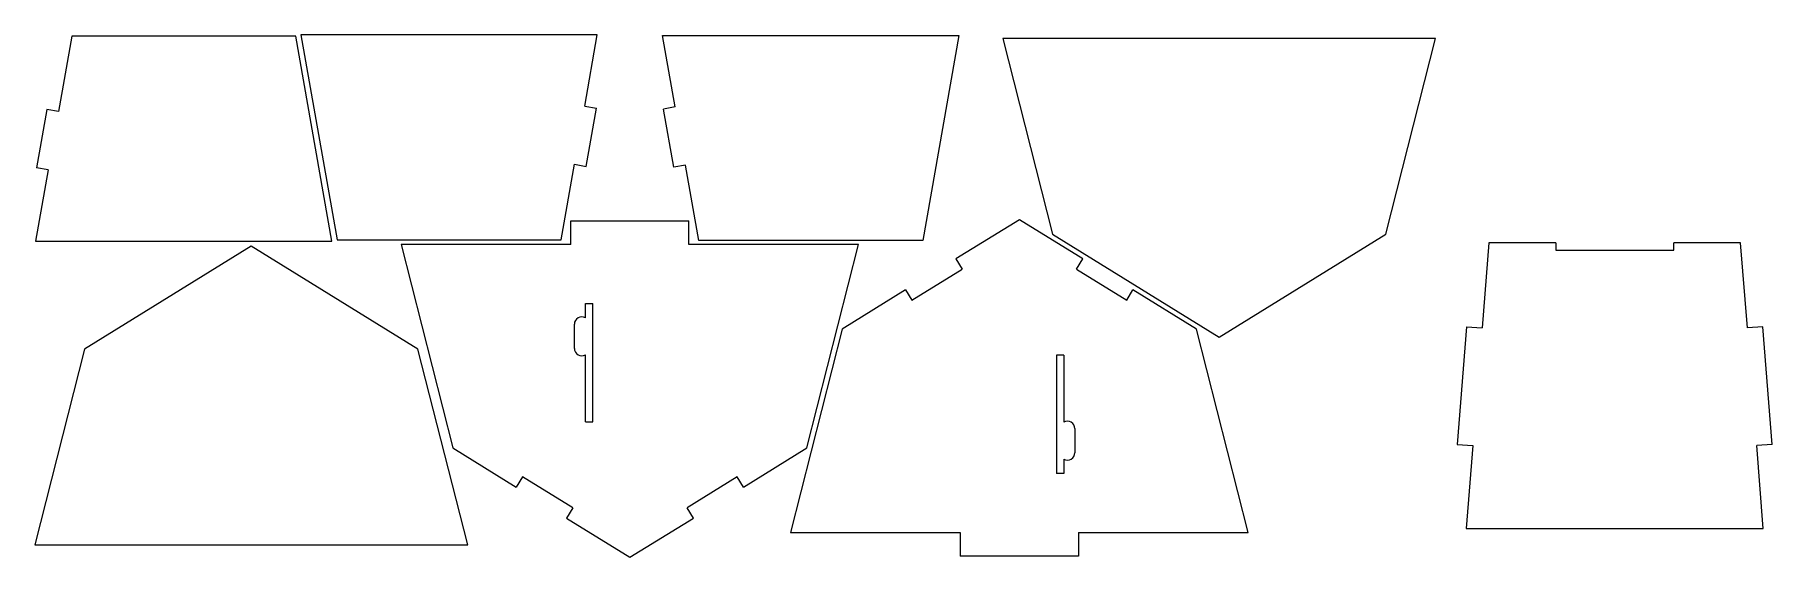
# Paper-space layout 'Sheet3' of a CAD drawing. Header units: inches. Extents: x 0.2 to 29.6, y 0.1 to 8.9.
import ezdxf

# ---------------------------------------------------------------- set-up
doc = ezdxf.new("R2010")
doc.units = ezdxf.units.IN
doc.header["$MEASUREMENT"] = 0

psp = doc.layouts.new('Sheet3')

# ---------------------------------------------------------------- linework, layer by layer
at = {"color": 1, "linetype": 'Continuous', "lineweight": 15}
for p, q in [((0.829, 8.888), (0.604, 7.609)), ((4.625, 8.888), (0.829, 8.888)), ((5.237, 5.415), (4.625, 8.888)), ((4.713, 8.911), (5.326, 5.438)), ((9.733, 8.911), (4.713, 8.911)), ((9.52, 7.702), (9.733, 8.911)), ((11.053, 7.688), (10.84, 8.897)), ((10.84, 8.897), (15.86, 8.897)), ((15.86, 8.897), (15.248, 5.424)), ((16.602, 8.847), (17.444, 5.532)), ((23.936, 8.847), (16.602, 8.847)), ((23.094, 5.532), (23.936, 8.847)), ((9.52, 7.702), (9.719, 7.667)), ((9.545, 6.682), (9.719, 7.667)), ((11.053, 7.688), (10.855, 7.653)), ((0.405, 7.644), (0.231, 6.659)), ((0.604, 7.609), (0.405, 7.644)), ((11.028, 6.668), (10.855, 7.653)), ((0.43, 6.624), (0.217, 5.415)), ((0.43, 6.624), (0.231, 6.659)), ((9.121, 5.438), (9.347, 6.717)), ((9.347, 6.717), (9.545, 6.682)), ((11.227, 6.703), (11.028, 6.668)), ((11.452, 5.424), (11.227, 6.703)), ((9.285, 5.356), (9.285, 5.759)), ((9.285, 5.759), (11.285, 5.759)), ((11.285, 5.356), (11.285, 5.759)), ((16.883, 5.778), (15.808, 5.113)), ((17.957, 5.113), (16.883, 5.778)), ((0.217, 5.415), (5.237, 5.415)), ((3.869, 5.33), (1.045, 3.584)), ((6.694, 3.584), (3.869, 5.33)), ((5.326, 5.438), (9.121, 5.438)), ((9.285, 5.356), (6.41, 5.356)), ((6.41, 5.356), (7.285, 1.913)), ((14.16, 5.356), (11.285, 5.356)), ((15.248, 5.424), (11.452, 5.424)), ((13.285, 1.913), (14.16, 5.356)), ((17.444, 5.532), (20.269, 3.787)), ((20.269, 3.787), (23.094, 5.532)), ((24.837, 5.387), (24.722, 3.943)), ((25.97, 5.387), (24.837, 5.387)), ((25.97, 5.387), (25.97, 5.262)), ((27.97, 5.262), (27.97, 5.387)), ((29.103, 5.387), (27.97, 5.387)), ((29.217, 3.943), (29.103, 5.387)), ((15.808, 5.113), (15.914, 4.942)), ((17.852, 4.942), (17.957, 5.113)), ((25.97, 5.262), (27.97, 5.262)), ((15.063, 4.416), (15.914, 4.942)), ((17.852, 4.942), (18.702, 4.416)), ((14.957, 4.588), (13.883, 3.923)), ((14.957, 4.588), (15.063, 4.416)), ((18.702, 4.416), (18.808, 4.588)), ((19.883, 3.923), (18.808, 4.588)), ((9.531, 4.356), (9.656, 4.356)), ((9.531, 4.115), (9.531, 4.356)), ((9.656, 2.356), (9.656, 4.356)), ((9.344, 3.598), (9.344, 4.007)), ((13.883, 3.923), (13.008, 0.48)), ((20.758, 0.48), (19.883, 3.923)), ((24.459, 3.964), (24.301, 1.97)), ((24.459, 3.964), (24.722, 3.943)), ((29.48, 3.964), (29.217, 3.943)), ((29.638, 1.97), (29.48, 3.964)), ((1.045, 3.584), (0.202, 0.269)), ((7.537, 0.269), (6.694, 3.584)), ((9.531, 2.356), (9.531, 3.49)), ((17.636, 3.48), (17.511, 3.48)), ((17.511, 3.48), (17.511, 1.48)), ((17.636, 3.48), (17.636, 2.346)), ((9.531, 2.356), (9.656, 2.356)), ((17.824, 2.238), (17.824, 1.83)), ((7.285, 1.913), (8.36, 1.249)), ((12.21, 1.249), (13.285, 1.913)), ((24.301, 1.97), (24.565, 1.95)), ((24.565, 1.95), (24.453, 0.547)), ((29.638, 1.97), (29.375, 1.95)), ((29.486, 0.547), (29.375, 1.95)), ((17.636, 1.48), (17.511, 1.48)), ((17.636, 1.721), (17.636, 1.48)), ((8.466, 1.42), (8.36, 1.249)), ((9.316, 0.895), (8.466, 1.42)), ((12.104, 1.42), (11.254, 0.895)), ((12.21, 1.249), (12.104, 1.42)), ((9.316, 0.895), (9.21, 0.723)), ((11.36, 0.723), (11.254, 0.895)), ((9.21, 0.723), (10.285, 0.059)), ((10.285, 0.059), (11.36, 0.723)), ((13.008, 0.48), (15.883, 0.48)), ((15.883, 0.48), (15.883, 0.077)), ((17.883, 0.48), (20.758, 0.48)), ((17.883, 0.48), (17.883, 0.077)), ((24.453, 0.547), (29.486, 0.547)), ((0.202, 0.269), (7.537, 0.269)), ((17.883, 0.077), (15.883, 0.077))]:
    psp.add_line(p, q, dxfattribs=at)
for centre, start, end in [((9.469, 4.007), 60, 180), ((9.469, 3.598), 180, 300), ((17.699, 2.238), 0, 120), ((17.699, 1.83), 240, 0)]:
    psp.add_arc(centre, 0.125, start, end, dxfattribs=at)

doc.saveas('drawing.dxf')
